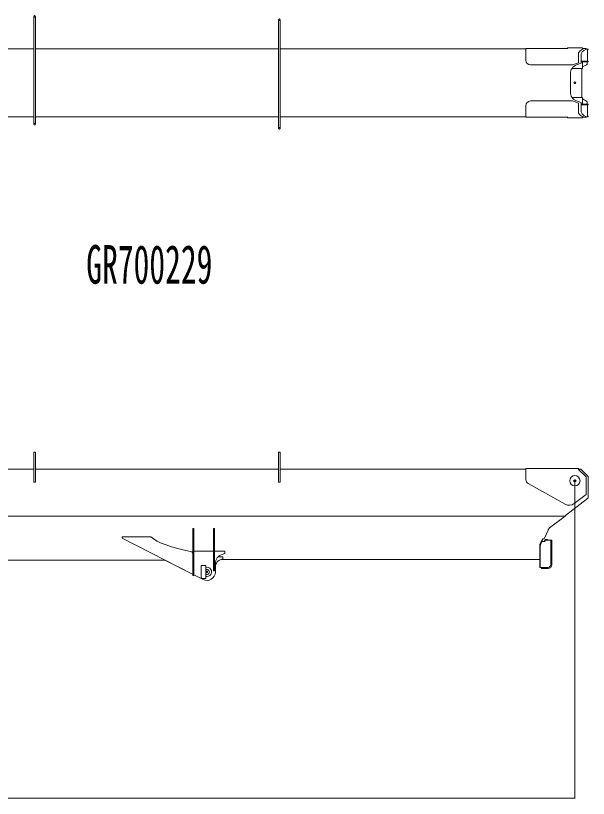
# Model space of a CAD drawing. Units: millimetres, scale not verified. Extents: x -41631 to 43732, y -72036 to 73823.
# Drawn here: x -23334 to -17250, y -36615 to -28292 of the extents above; entities that cross this region are included whole.
import ezdxf
from ezdxf.enums import TextEntityAlignment as Align

# ---------------------------------------------------------------- set-up
doc = ezdxf.new("R2010")
doc.units = ezdxf.units.MM
doc.header["$LTSCALE"] = 100
doc.header["$PDMODE"] = 32
doc.header["$PDSIZE"] = 20
doc.layers.add('0-0_0', color=5, linetype='Continuous', lineweight=18)
doc.layers.add('0-1_DEFPOINTS', color=7, linetype='Continuous')
doc.styles.add('ＭＳ ゴシック', font='')
doc.styles.get('ＭＳ ゴシック').set_extended_font_data('MS Gothic')

# ---------------------------------------------------------------- blocks, each defined once
blk = doc.blocks.new('_OPEN30')
at = {"layer": '0-0_0', "color": 7, "lineweight": 13}
blk.add_line((0, 0), (-1, 0), dxfattribs=at)
blk.add_lwpolyline([(-1, 0.27), (0, 0), (-1, -0.27)], dxfattribs=at)
blk = doc.blocks.new('D75')
at = {"layer": '0-0_0', "color": 7, "lineweight": 13}
for p, q in [((-41607, -65940.2), (-41607, -69317)), ((-41609.8, -69316), (-65104.6, -69316))]:
    blk.add_line(p, q, dxfattribs=at)
at = {"layer": '0-1_DEFPOINTS'}
blk.add_point((-41607, -65939.7), dxfattribs=at)
at = {"layer": '0-0_0', "xscale": 2.77, "yscale": 2.77}
blk.add_blockref('_OPEN30', (-41607, -69316), dxfattribs=at)

msp = doc.modelspace()

# ---------------------------------------------------------------- linework, layer by layer
at = {"layer": '0-0_0'}
for p, q in [((-23140.6, -28299.7), (-23140.6, -28307.7)), ((-23124.6, -28299.7), (-23124.6, -29440.4)), ((-20540.6, -28334.7), (-20540.6, -28342.7)), ((-20524.6, -28334.7), (-20524.6, -29490.7)), ((-24168.1, -28645.2), (-23140.6, -28645.2)), ((-23124.6, -28645.2), (-20540.6, -28645.2)), ((-20524.6, -28645.2), (-17912.6, -28645.2)), ((-17912.6, -28642.2), (-17912.6, -28726.7)), ((-17469.1, -28642.2), (-17912.6, -28642.2)), ((-17472.1, -28635.7), (-17471.1, -28634.7)), ((-17472.1, -28635.7), (-17472.1, -28642.2)), ((-17314.1, -28634.7), (-17471.1, -28634.7)), ((-17352.6, -28726.7), (-17352.6, -28686.8)), ((-17326.6, -28727.2), (-17326.6, -28699.4)), ((-17276.3, -28642.2), (-17316.2, -28642.2)), ((-17313.1, -28635.7), (-17314.1, -28634.7)), ((-17313.1, -28635.7), (-17313.1, -28642.2)), ((-17249.6, -28647.2), (-17271.6, -28647.2)), ((-17259.6, -28653.2), (-17259.6, -28775.2)), ((-17249.6, -28652.2), (-17249.6, -28647.2)), ((-17912.6, -28765.2), (-17912.6, -28726.7)), ((-17326.6, -28798.2), (-17375.2, -28816.1)), ((-17352.6, -28792.2), (-17352.6, -28726.7)), ((-17326.6, -28727.2), (-17326.6, -28798.2)), ((-17326.6, -28775.2), (-17254.5, -28775.2)), ((-17326.6, -28782.2), (-17254.5, -28782.2)), ((-17313.1, -28782.2), (-17313.1, -28853.7)), ((-17262.6, -28782.2), (-17262.6, -28806)), ((-17254.5, -28775.2), (-17249.6, -28775.2)), ((-17254.5, -28782.2), (-17249.6, -28782.2)), ((-17249.6, -28775.2), (-17249.6, -28782.2)), ((-17313.1, -28853.7), (-17423.3, -28853.7)), ((-17319.6, -29160.7), (-17319.6, -28853.7)), ((-17313.1, -28837.4), (-17268.2, -28815)), ((-17440.6, -28909.9), (-17440.6, -29104.5)), ((-17416.6, -29199.2), (-17862.6, -29199.2)), ((-17423.3, -29160.7), (-17313.1, -29160.7)), ((-17352.6, -29222.2), (-17416.6, -29199.2)), ((-17375.2, -29198.3), (-17326.6, -29216.2)), ((-17313.1, -29232.2), (-17313.1, -29160.7)), ((-17313.1, -29176.9), (-17268.2, -29199.4)), ((-17262.6, -29232.2), (-17262.6, -29208.4)), ((-17912.6, -29287.7), (-17912.6, -29249.2)), ((-17912.6, -29287.7), (-17912.6, -29372.2)), ((-17352.6, -29287.7), (-17352.6, -29222.2)), ((-17352.6, -29287.7), (-17352.6, -29327.6)), ((-17326.6, -29216.2), (-17326.6, -29287.2)), ((-17326.6, -29232.2), (-17254.5, -29232.2)), ((-17326.6, -29239.2), (-17254.5, -29239.2)), ((-17326.6, -29315), (-17326.6, -29287.2)), ((-17259.6, -29239.2), (-17259.6, -29361.6)), ((-17254.5, -29232.2), (-17249.6, -29232.2)), ((-17254.5, -29239.2), (-17249.6, -29239.2)), ((-17249.6, -29232.2), (-17249.6, -29239.2)), ((-23140.6, -29369.2), (-24168.1, -29369.2)), ((-23124.6, -29367.4), (-23124.6, -29367.4)), ((-20540.6, -29369.2), (-23124.6, -29369.2)), ((-17912.6, -29369.2), (-20524.6, -29369.2)), ((-17722.6, -29372.2), (-17912.6, -29372.2)), ((-17469.1, -29372.2), (-17722.6, -29372.2)), ((-17472.1, -29378.7), (-17472.1, -29372.2)), ((-17472.1, -29378.7), (-17471.1, -29379.7)), ((-17471.1, -29379.7), (-17314.1, -29379.7)), ((-17276.3, -29372.2), (-17316.2, -29372.2)), ((-17313.1, -29378.7), (-17314.1, -29379.7)), ((-17313.1, -29378.7), (-17313.1, -29372.2)), ((-17271.6, -29367.2), (-17249.6, -29367.2)), ((-17249.6, -29367.2), (-17249.6, -29362.2)), ((-23140.6, -29437.7), (-23140.6, -29440.4)), ((-23140.6, -29437.7), (-23124.6, -29437.7)), ((-23140.6, -29440.4), (-23140.6, -29445.7)), ((-23124.6, -29440.4), (-23124.6, -29445.7)), ((-20540.6, -29482.7), (-20540.6, -29490.7)), ((-20540.6, -29482.7), (-20524.6, -29482.7)), ((-23140.6, -33246.6), (-23140.6, -32932.9)), ((-23124.6, -33246.6), (-23124.6, -32932.9)), ((-20540.6, -33248.8), (-20540.6, -32932.9)), ((-20524.6, -33248.8), (-20524.6, -32932.9)), ((-26164.6, -33112.9), (-23140.6, -33112.9)), ((-23124.6, -33112.9), (-20540.6, -33112.9)), ((-20524.6, -33112.9), (-17912.6, -33112.9)), ((-17912.6, -33107.9), (-17912.6, -33192.4)), ((-17888.6, -33107.9), (-17912.6, -33107.9)), ((-17888.6, -33107.9), (-17888.6, -33107.9)), ((-17828.6, -33107.9), (-17888.6, -33107.9)), ((-17828.6, -33107.9), (-17828.6, -33107.9)), ((-17662.6, -33107.9), (-17828.6, -33107.9)), ((-17662.6, -33107.9), (-17662.6, -33107.9)), ((-17582.6, -33107.9), (-17662.6, -33107.9)), ((-17582.6, -33107.9), (-17582.6, -33107.9)), ((-17352.6, -33107.9), (-17582.6, -33107.9)), ((-17352.6, -33107.9), (-17352.6, -33117.9)), ((-17352.6, -33112.9), (-17326.6, -33112.9)), ((-17276.3, -33192.4), (-17352.6, -33117.9)), ((-17326.6, -33117.9), (-17326.6, -33112.9)), ((-17326.6, -33117.9), (-17249.6, -33192.9)), ((-17912.6, -33223.7), (-17912.6, -33192.4)), ((-17276.3, -33192.4), (-17271.6, -33196.9)), ((-17271.6, -33384.9), (-17271.6, -33196.9)), ((-17249.6, -33410.9), (-17249.6, -33192.9)), ((-17495.8, -33487.7), (-17887.2, -33267.2)), ((-17271.6, -33384.9), (-17399.7, -33481.3)), ((-17264, -33431.8), (-17255.6, -33425.4)), ((-17249.6, -33410.9), (-17249.6, -33413.5)), ((-17497.1, -33612.9), (-26423.2, -33612.9)), ((-17497.1, -33612.9), (-17660.6, -33739.2)), ((-21452.6, -33745.9), (-21442.6, -33745.9)), ((-21452.6, -34238.6), (-21452.6, -33745.9)), ((-21442.6, -33745.9), (-21442.6, -34238.6)), ((-21222.6, -33746.2), (-21232.6, -33746.2)), ((-21232.6, -34196.2), (-21232.6, -33746.2)), ((-21222.6, -34196.2), (-21222.6, -33746.2)), ((-17716.1, -33849.1), (-17677.8, -33762.9)), ((-17675.8, -33758.4), (-17677.8, -33762.9)), ((-22203.6, -33832.9), (-22203.6, -33847.9)), ((-22203.6, -33832.9), (-21906.8, -33832.9)), ((-22203.6, -33847.9), (-21906.8, -34000.3)), ((-21900.4, -33832.9), (-21906.8, -33832.9)), ((-17738.1, -33854.9), (-17765.1, -33914.6)), ((-17738.1, -33854.9), (-17738.1, -33854.9)), ((-17738.1, -33854.9), (-17718.6, -33854.9)), ((-17731.3, -33857.4), (-17730.1, -33854.9)), ((-17718.6, -33854.9), (-17716.1, -33849.1)), ((-17710.2, -33879.7), (-17703.1, -33869.9)), ((-17703.1, -33869.9), (-17648.1, -33869.9)), ((-17648.1, -33869.9), (-17642.9, -33869.9)), ((-17648.1, -33869.9), (-17648.1, -34129.9)), ((-17642.9, -33869.9), (-17637.6, -33869.9)), ((-17637.6, -33869.9), (-17637.6, -34129.9)), ((-17766.6, -33922), (-17766.6, -33921.6)), ((-17759.6, -33922.1), (-17759.6, -34159.9)), ((-17751, -33883.9), (-17751.3, -33883.9)), ((-17718.3, -33883.9), (-17743.3, -33883.9)), ((-21906.8, -34000.3), (-21898.5, -34004.6)), ((-21461.4, -34229), (-21898.5, -34004.6)), ((-21442.6, -33987.9), (-21435.6, -33987.9)), ((-21435.6, -33987.9), (-21232.6, -33987.9)), ((-21222.6, -33987.9), (-21112.6, -33987.9)), ((-21112.6, -34012.9), (-21141.4, -34021.5)), ((-21112.6, -33987.9), (-21112.6, -34012.9)), ((-26196.6, -34081.9), (-21748.3, -34081.9)), ((-21748.3, -34081.9), (-21748.3, -34081.7)), ((-21453.7, -34232.9), (-21748.3, -34081.9)), ((-21452.8, -34074.9), (-21452.6, -34074.9)), ((-21452.8, -34232.9), (-21452.8, -34074.9)), ((-21212.6, -34117.3), (-21212.6, -34207.9)), ((-21132.6, -34047.9), (-21184.6, -34047.9)), ((-21132.6, -34067.9), (-21160.7, -34078.4)), ((-21151.3, -34074.9), (-17766.6, -34074.9)), ((-21132.6, -34064.9), (-21132.6, -34047.9)), ((-21132.6, -34067.9), (-21132.6, -34064.9)), ((-21362.6, -34137.9), (-21312.6, -34137.9)), ((-21362.6, -34137.9), (-21362.6, -34277.9)), ((-21312.6, -34277.9), (-21312.6, -34137.9)), ((-21222.6, -34196.2), (-21232.6, -34196.2)), ((-17678.1, -34159.9), (-17759.6, -34159.9)), ((-17748.1, -34159.9), (-17748.1, -34165.1)), ((-17748.1, -34165.1), (-17748.1, -34170.4)), ((-17678.1, -34170.4), (-17748.1, -34170.4)), ((-21453.6, -34232.9), (-21461.4, -34229)), ((-21453.6, -34232.9), (-21452.8, -34232.9)), ((-21442.6, -34237.9), (-21435.6, -34241.4)), ((-21442.6, -34238.6), (-21442.6, -34245.9)), ((-21435.6, -34241.4), (-21343.3, -34288.2)), ((-21312.6, -34277.9), (-21362.6, -34277.9))]:
    msp.add_line(p, q, dxfattribs=at)
for points in [[(-23140.6, -29437.7), (-23140.6, -28307.7), (-23124.6, -28307.7)], [(-20540.6, -29482.7), (-20540.6, -28342.7), (-20524.6, -28342.7)], [(-17276.3, -28642.2), (-17271.6, -28642.2), (-17271.6, -28647.2)], [(-17352.6, -28792.2), (-17416.6, -28815.2), (-17862.6, -28815.2)], [(-17276.3, -29372.2), (-17271.6, -29372.2), (-17271.6, -29367.2)], [(-23124.6, -32932.9), (-23132.6, -32932.9), (-23140.6, -32932.9)], [(-20524.6, -32932.9), (-20532.6, -32932.9), (-20540.6, -32932.9)], [(-17497.1, -33612.9), (-17492, -33608.9), (-17257.4, -33426.7)], [(-17758.7, -33917.9), (-17732.6, -33860.3), (-17731.3, -33857.4)], [(-17766.6, -33922.1), (-17766.6, -34159.9), (-17759.6, -34159.9)], [(-21452.8, -34007.5), (-21461.2, -33993.1), (-21461.4, -33993)], [(-21452.6, -34238.6), (-21452.6, -34245.9), (-21442.6, -34245.9)]]:
    msp.add_lwpolyline(points, dxfattribs=at)
for centre, radius in [((-23132.6, -28299.7), 8), ((-20532.6, -28334.7), 8), ((-23132.6, -29445.7), 8), ((-20532.6, -29490.7), 8), ((-17392.6, -33237.9), 55)]:
    msp.add_circle(centre, radius, dxfattribs=at)
for centre, radius, start, end in [((-17862.6, -28765.2), 50, 180, 270), ((-17340.6, -28909.9), 100, 110.22486, 180), ((-17272.6, -28806), 10, 296.56505, 0), ((-23132.6, -29007.7), 8, 359.93158, 0.06842), ((-20532.6, -29007.7), 8, 359.93158, 0.06842), ((-17340.6, -29104.5), 100, 180, 249.77514), ((-17862.6, -29249.2), 50, 90, 180), ((-17272.6, -29208.4), 10, 0, 63.43495), ((-17264.6, -33203.5), 15, 0, 0.19614), ((-23117.6, -33246.6), 23.1, 179.95978, 188.50369), ((-23147.7, -33246.6), 23.1, 351.49631, 0.04022), ((-20524.9, -33246), 15.8, 179.96162, 190.2827), ((-20540.4, -33246), 15.8, 349.7173, 0.03838), ((-17862.6, -33223.7), 50, 180, 240.61313), ((-17269.6, -33410.9), 20, 307.83891, 0), ((-17264.6, -33413.5), 15, 307.21035, 0), ((-17452.6, -33411), 88, 240.61313, 306.97512), ((-17630.1, -33778.8), 50, 127.66562, 156.03751), ((-21675.5, -33586.6), 333.6, 227.61199, 228.04882), ((-17694.1, -33886.9), 25, 42.84299, 173.10838), ((-17749.6, -33921.6), 17, 155.65891, 180), ((-17749.6, -33922.1), 10, 155.59022, 180), ((-17718.3, -33873.9), 10, 270, 324.46232), ((-21112.6, -34117.3), 100, 106.69924, 180), ((-21132.6, -34153.3), 80, 139.20393, 180), ((-21132.6, -34153.3), 80, 110.55604, 139.20393), ((-21302.6, -34207.9), 90, 243.14879, 0), ((-21302.6, -34207.9), 50, 258.46303, 101.53697), ((-21302.6, -34207.9), 27.5, 248.6763, 111.3237), ((-17678.1, -34129.9), 30, 270, 0), ((-17678.1, -34129.9), 40.5, 270, 0)]:
    msp.add_arc(centre, radius, start, end, dxfattribs=at)
for centre, major_axis, ratio, start_param, end_param in [((-17276.3, -28726.7), (86.6, 0), 0.975311, 1.570855, 2.650213), ((-17249.6, -28727.2), (82.1, 0), 0.974027, 1.570808, 2.786183), ((-17249.6, -28727.2), (77, 0), 0.974026, 1.570785, 1.701034), ((-17276.3, -29287.7), (86.6, 0), 0.975311, 3.632975, 4.712333), ((-17249.6, -29287.2), (82.1, 0), 0.974027, 3.497003, 4.712377), ((-17249.6, -29287.2), (77, 0), 0.974026, 4.582162, 4.712401), ((-23132.6, -33249), (8, 0), 0.510897, 3.394273, 6.030505), ((-20532.6, -33247.4), (8, 0), 0.706897, 3.394139, 6.030639), ((-20457.1, -33762.8), (1480.8, 0.1), 0.211506, 3.37263, 3.967051)]:
    msp.add_ellipse(centre, major_axis=major_axis, ratio=ratio, start_param=start_param, end_param=end_param, dxfattribs=at)
at = {"layer": '0-0_0', "color": 7}
for p in [(-17392.6, -29007.2), (-17392.6, -33237.9), (-21302.6, -34207.9)]:
    msp.add_point(p, dxfattribs=at)

# ---------------------------------------------------------------- block references
at = {"layer": '0-0_0'}
msp.add_blockref('D75', (24214.3, 32701.8), dxfattribs=at)

# ---------------------------------------------------------------- texts
at = {"layer": '0-0_0', "color": 7, "style": 'ＭＳ ゴシック', "width": 0.6}
msp.add_text('GR700229', height=410.6, dxfattribs=at).set_placement((-22584.5, -31265.1), align=Align.BOTTOM_LEFT)

doc.saveas('drawing.dxf')
